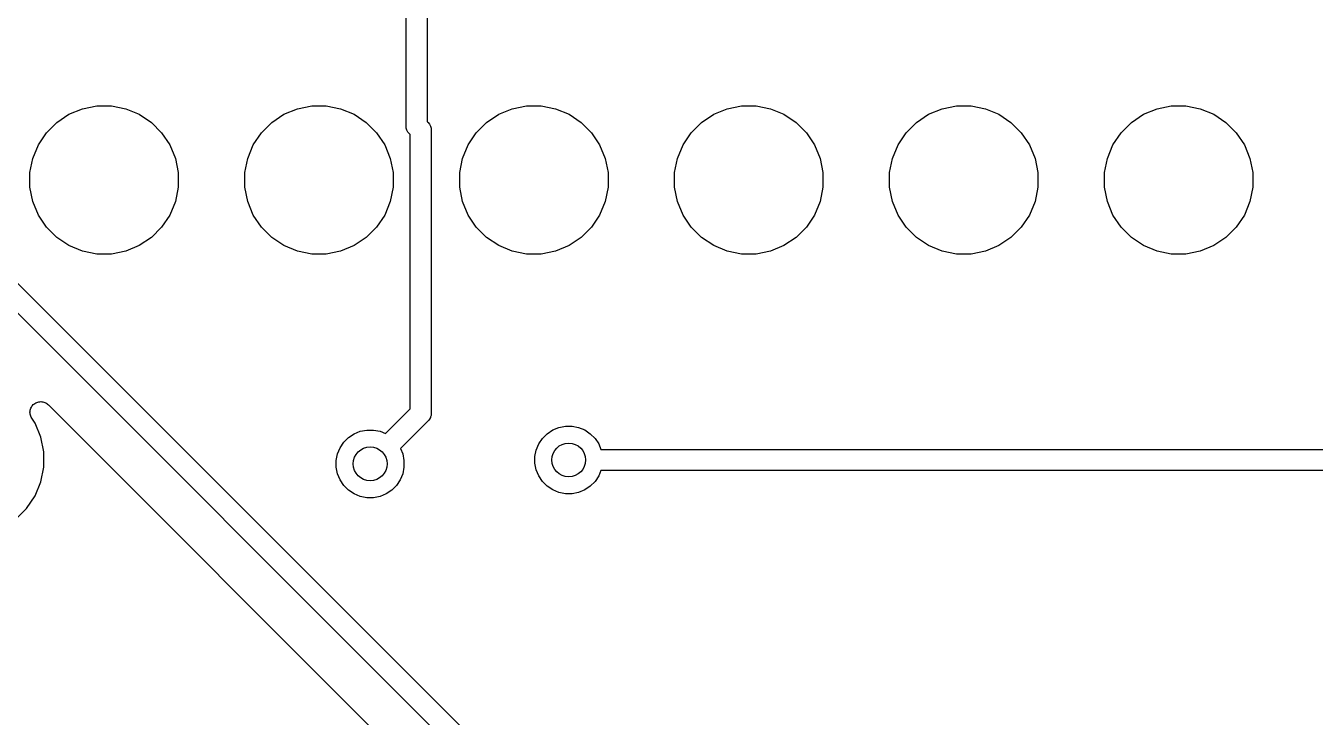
# Model space of a CAD drawing. Extents: x 1.13 to 10.46, y -5.5 to -3.29.
# Drawn here: x 1.781 to 2.381, y -4.886 to -4.564 of the extents above; entities that cross this region are included whole.
import ezdxf

# ---------------------------------------------------------------- set-up
doc = ezdxf.new("R2010")
doc.units = 0
doc.header["$MEASUREMENT"] = 0
doc.layers.add('BLACK', color=7, linetype='CONTINUOUS')

msp = doc.modelspace()

# ---------------------------------------------------------------- linework, layer by layer
at = {"layer": 'BLACK', "linetype": 'CONTINUOUS'}
for p, q in [((1.95787, -4.61094), (1.95787, -4.22476)), ((1.96772, -4.22656), (1.96772, -4.60914)), ((1.80726, -4.60305), (1.81392, -4.60172)), ((1.81392, -4.60172), (1.82072, -4.60172)), ((1.82072, -4.60172), (1.82739, -4.60305)), ((1.90726, -4.60305), (1.91392, -4.60172)), ((1.91392, -4.60172), (1.92072, -4.60172)), ((1.92072, -4.60172), (1.92739, -4.60305)), ((2.00726, -4.60305), (2.01392, -4.60172)), ((2.01392, -4.60172), (2.02072, -4.60172)), ((2.02072, -4.60172), (2.02739, -4.60305)), ((2.10726, -4.60305), (2.11392, -4.60172)), ((2.11392, -4.60172), (2.12072, -4.60172)), ((2.12072, -4.60172), (2.12739, -4.60305)), ((2.20726, -4.60305), (2.21392, -4.60172)), ((2.21392, -4.60172), (2.22072, -4.60172)), ((2.22072, -4.60172), (2.22739, -4.60305)), ((2.30726, -4.60305), (2.31392, -4.60172)), ((2.31392, -4.60172), (2.32072, -4.60172)), ((2.32072, -4.60172), (2.32739, -4.60305)), ((1.79533, -4.60942), (1.80098, -4.60565)), ((1.80098, -4.60565), (1.80726, -4.60305)), ((1.82739, -4.60305), (1.83366, -4.60565)), ((1.83366, -4.60565), (1.83932, -4.60942)), ((1.89533, -4.60942), (1.90098, -4.60565)), ((1.90098, -4.60565), (1.90726, -4.60305)), ((1.92739, -4.60305), (1.93366, -4.60565)), ((1.93366, -4.60565), (1.93932, -4.60942)), ((1.99533, -4.60942), (2.00098, -4.60565)), ((2.00098, -4.60565), (2.00726, -4.60305)), ((2.02739, -4.60305), (2.03366, -4.60565)), ((2.03366, -4.60565), (2.03932, -4.60942)), ((2.09533, -4.60942), (2.10098, -4.60565)), ((2.10098, -4.60565), (2.10726, -4.60305)), ((2.12739, -4.60305), (2.13366, -4.60565)), ((2.13366, -4.60565), (2.13932, -4.60942)), ((2.19533, -4.60942), (2.20098, -4.60565)), ((2.20098, -4.60565), (2.20726, -4.60305)), ((2.22739, -4.60305), (2.23366, -4.60565)), ((2.23366, -4.60565), (2.23932, -4.60942)), ((2.29533, -4.60942), (2.30098, -4.60565)), ((2.30098, -4.60565), (2.30726, -4.60305)), ((2.32739, -4.60305), (2.33366, -4.60565)), ((2.33366, -4.60565), (2.33932, -4.60942)), ((1.79052, -4.61423), (1.79533, -4.60942)), ((1.83932, -4.60942), (1.84412, -4.61423)), ((1.89052, -4.61423), (1.89533, -4.60942)), ((1.93932, -4.60942), (1.94412, -4.61423)), ((1.95785, -4.61118), (1.95787, -4.61094)), ((1.95795, -4.61215), (1.95785, -4.61118)), ((1.95823, -4.61307), (1.95795, -4.61215)), ((1.95868, -4.61393), (1.95823, -4.61307)), ((1.96772, -4.60914), (1.96793, -4.60935)), ((1.96793, -4.60935), (1.96811, -4.60951)), ((1.96811, -4.60951), (1.96873, -4.61026)), ((1.96873, -4.61026), (1.96919, -4.61111)), ((1.96919, -4.61111), (1.96947, -4.61204)), ((1.96947, -4.61204), (1.96954, -4.61276)), ((1.96954, -4.61276), (1.96954, -4.61276)), ((1.96954, -4.61276), (1.96956, -4.613)), ((1.96956, -4.613), (1.96954, -4.61325)), ((1.96954, -4.61325), (1.96954, -4.74458)), ((1.99052, -4.61423), (1.99533, -4.60942)), ((2.03932, -4.60942), (2.04412, -4.61423)), ((2.09052, -4.61423), (2.09533, -4.60942)), ((2.13932, -4.60942), (2.14412, -4.61423)), ((2.19052, -4.61423), (2.19533, -4.60942)), ((2.23932, -4.60942), (2.24412, -4.61423)), ((2.29052, -4.61423), (2.29533, -4.60942)), ((2.33932, -4.60942), (2.34412, -4.61423)), ((1.78675, -4.61988), (1.79052, -4.61423)), ((1.84412, -4.61423), (1.8479, -4.61988)), ((1.88675, -4.61988), (1.89052, -4.61423)), ((1.94412, -4.61423), (1.9479, -4.61988)), ((1.95914, -4.61449), (1.95868, -4.61393)), ((1.9593, -4.61468), (1.95914, -4.61449)), ((1.95949, -4.61483), (1.9593, -4.61468)), ((1.9597, -4.61504), (1.95949, -4.61483)), ((1.9597, -4.74278), (1.9597, -4.61504)), ((1.98675, -4.61988), (1.99052, -4.61423)), ((2.04412, -4.61423), (2.0479, -4.61988)), ((2.08675, -4.61988), (2.09052, -4.61423)), ((2.14412, -4.61423), (2.1479, -4.61988)), ((2.18675, -4.61988), (2.19052, -4.61423)), ((2.24412, -4.61423), (2.2479, -4.61988)), ((2.28675, -4.61988), (2.29052, -4.61423)), ((2.34412, -4.61423), (2.3479, -4.61988)), ((1.78415, -4.62616), (1.78675, -4.61988)), ((1.8479, -4.61988), (1.8505, -4.62616)), ((1.88415, -4.62616), (1.88675, -4.61988)), ((1.9479, -4.61988), (1.9505, -4.62616)), ((1.98415, -4.62616), (1.98675, -4.61988)), ((2.0479, -4.61988), (2.0505, -4.62616)), ((2.08415, -4.62616), (2.08675, -4.61988)), ((2.1479, -4.61988), (2.1505, -4.62616)), ((2.18415, -4.62616), (2.18675, -4.61988)), ((2.2479, -4.61988), (2.2505, -4.62616)), ((2.28415, -4.62616), (2.28675, -4.61988)), ((2.3479, -4.61988), (2.3505, -4.62616)), ((1.78282, -4.63282), (1.78415, -4.62616)), ((1.8505, -4.62616), (1.85182, -4.63282)), ((1.88282, -4.63282), (1.88415, -4.62616)), ((1.9505, -4.62616), (1.95182, -4.63282)), ((1.98282, -4.63282), (1.98415, -4.62616)), ((2.0505, -4.62616), (2.05182, -4.63282)), ((2.08282, -4.63282), (2.08415, -4.62616)), ((2.1505, -4.62616), (2.15182, -4.63282)), ((2.18282, -4.63282), (2.18415, -4.62616)), ((2.2505, -4.62616), (2.25182, -4.63282)), ((2.28282, -4.63282), (2.28415, -4.62616)), ((2.3505, -4.62616), (2.35182, -4.63282)), ((1.78282, -4.63962), (1.78282, -4.63282)), ((1.85182, -4.63282), (1.85182, -4.63962)), ((1.88282, -4.63962), (1.88282, -4.63282)), ((1.95182, -4.63282), (1.95182, -4.63962)), ((1.98282, -4.63962), (1.98282, -4.63282)), ((2.05182, -4.63282), (2.05182, -4.63962)), ((2.08282, -4.63962), (2.08282, -4.63282)), ((2.15182, -4.63282), (2.15182, -4.63962)), ((2.18282, -4.63962), (2.18282, -4.63282)), ((2.25182, -4.63282), (2.25182, -4.63962)), ((2.28282, -4.63962), (2.28282, -4.63282)), ((2.35182, -4.63282), (2.35182, -4.63962)), ((1.78415, -4.64628), (1.78282, -4.63962)), ((1.85182, -4.63962), (1.8505, -4.64628)), ((1.88415, -4.64628), (1.88282, -4.63962)), ((1.95182, -4.63962), (1.9505, -4.64628)), ((1.98415, -4.64628), (1.98282, -4.63962)), ((2.05182, -4.63962), (2.0505, -4.64628)), ((2.08415, -4.64628), (2.08282, -4.63962)), ((2.15182, -4.63962), (2.1505, -4.64628)), ((2.18415, -4.64628), (2.18282, -4.63962)), ((2.25182, -4.63962), (2.2505, -4.64628)), ((2.28415, -4.64628), (2.28282, -4.63962)), ((2.35182, -4.63962), (2.3505, -4.64628)), ((1.78675, -4.65256), (1.78415, -4.64628)), ((1.8505, -4.64628), (1.8479, -4.65256)), ((1.88675, -4.65256), (1.88415, -4.64628)), ((1.9505, -4.64628), (1.9479, -4.65256)), ((1.98675, -4.65256), (1.98415, -4.64628)), ((2.0505, -4.64628), (2.0479, -4.65256)), ((2.08675, -4.65256), (2.08415, -4.64628)), ((2.1505, -4.64628), (2.1479, -4.65256)), ((2.18675, -4.65256), (2.18415, -4.64628)), ((2.2505, -4.64628), (2.2479, -4.65256)), ((2.28675, -4.65256), (2.28415, -4.64628)), ((2.3505, -4.64628), (2.3479, -4.65256)), ((1.79052, -4.65821), (1.78675, -4.65256)), ((1.8479, -4.65256), (1.84412, -4.65821)), ((1.89052, -4.65821), (1.88675, -4.65256)), ((1.9479, -4.65256), (1.94412, -4.65821)), ((1.99052, -4.65821), (1.98675, -4.65256)), ((2.0479, -4.65256), (2.04412, -4.65821)), ((2.09052, -4.65821), (2.08675, -4.65256)), ((2.1479, -4.65256), (2.14412, -4.65821)), ((2.19052, -4.65821), (2.18675, -4.65256)), ((2.2479, -4.65256), (2.24412, -4.65821)), ((2.29052, -4.65821), (2.28675, -4.65256)), ((2.3479, -4.65256), (2.34412, -4.65821)), ((1.79533, -4.66302), (1.79052, -4.65821)), ((1.84412, -4.65821), (1.83932, -4.66302)), ((1.89533, -4.66302), (1.89052, -4.65821)), ((1.94412, -4.65821), (1.93932, -4.66302)), ((1.99533, -4.66302), (1.99052, -4.65821)), ((2.04412, -4.65821), (2.03932, -4.66302)), ((2.09533, -4.66302), (2.09052, -4.65821)), ((2.14412, -4.65821), (2.13932, -4.66302)), ((2.19533, -4.66302), (2.19052, -4.65821)), ((2.24412, -4.65821), (2.23932, -4.66302)), ((2.29533, -4.66302), (2.29052, -4.65821)), ((2.34412, -4.65821), (2.33932, -4.66302)), ((1.80098, -4.66679), (1.79533, -4.66302)), ((1.80726, -4.66939), (1.80098, -4.66679)), ((1.83366, -4.66679), (1.82739, -4.66939)), ((1.83932, -4.66302), (1.83366, -4.66679)), ((1.90098, -4.66679), (1.89533, -4.66302)), ((1.90726, -4.66939), (1.90098, -4.66679)), ((1.93366, -4.66679), (1.92739, -4.66939)), ((1.93932, -4.66302), (1.93366, -4.66679)), ((2.00098, -4.66679), (1.99533, -4.66302)), ((2.00726, -4.66939), (2.00098, -4.66679)), ((2.03366, -4.66679), (2.02739, -4.66939)), ((2.03932, -4.66302), (2.03366, -4.66679)), ((2.10098, -4.66679), (2.09533, -4.66302)), ((2.10726, -4.66939), (2.10098, -4.66679)), ((2.13366, -4.66679), (2.12739, -4.66939)), ((2.13932, -4.66302), (2.13366, -4.66679)), ((2.20098, -4.66679), (2.19533, -4.66302)), ((2.20726, -4.66939), (2.20098, -4.66679)), ((2.23366, -4.66679), (2.22739, -4.66939)), ((2.23932, -4.66302), (2.23366, -4.66679)), ((2.30098, -4.66679), (2.29533, -4.66302)), ((2.30726, -4.66939), (2.30098, -4.66679)), ((2.33366, -4.66679), (2.32739, -4.66939)), ((2.33932, -4.66302), (2.33366, -4.66679)), ((1.81392, -4.67072), (1.80726, -4.66939)), ((1.82072, -4.67072), (1.81392, -4.67072)), ((1.82739, -4.66939), (1.82072, -4.67072)), ((1.91392, -4.67072), (1.90726, -4.66939)), ((1.92072, -4.67072), (1.91392, -4.67072)), ((1.92739, -4.66939), (1.92072, -4.67072)), ((2.01392, -4.67072), (2.00726, -4.66939)), ((2.02072, -4.67072), (2.01392, -4.67072)), ((2.02739, -4.66939), (2.02072, -4.67072)), ((2.11392, -4.67072), (2.10726, -4.66939)), ((2.12072, -4.67072), (2.11392, -4.67072)), ((2.12739, -4.66939), (2.12072, -4.67072)), ((2.21392, -4.67072), (2.20726, -4.66939)), ((2.22072, -4.67072), (2.21392, -4.67072)), ((2.22739, -4.66939), (2.22072, -4.67072)), ((2.31392, -4.67072), (2.30726, -4.66939)), ((2.32072, -4.67072), (2.31392, -4.67072)), ((2.32739, -4.66939), (2.32072, -4.67072)), ((1.76954, -4.67675), (2.08284, -4.99005)), ((2.07461, -4.99574), (1.76131, -4.68244)), ((1.78554, -4.73994), (1.78597, -4.73971)), ((1.78597, -4.73971), (1.78645, -4.73957)), ((1.78597, -4.73971), (1.78597, -4.73971)), ((1.78597, -4.73971), (1.78597, -4.73971)), ((1.78645, -4.73957), (1.7869, -4.73943)), ((1.7869, -4.73943), (1.78742, -4.73939)), ((1.7869, -4.73943), (1.7869, -4.73943)), ((1.7869, -4.73943), (1.7869, -4.73943)), ((1.78742, -4.73939), (1.78787, -4.73934)), ((1.78787, -4.73934), (1.78787, -4.73934)), ((1.78787, -4.73934), (1.78788, -4.73934)), ((1.78788, -4.73934), (1.78837, -4.73939)), ((1.78837, -4.73939), (1.78884, -4.73944)), ((1.78884, -4.73944), (1.78884, -4.73944)), ((1.78884, -4.73944), (1.78885, -4.73944)), ((1.78885, -4.73944), (1.78933, -4.73959)), ((1.78933, -4.73959), (1.78978, -4.73973)), ((1.78978, -4.73973), (1.78978, -4.73973)), ((1.78978, -4.73973), (1.78978, -4.73973)), ((1.78978, -4.73973), (1.79021, -4.73996)), ((1.78285, -4.74429), (1.78291, -4.7438)), ((1.7829, -4.74478), (1.78285, -4.74429)), ((1.78285, -4.74429), (1.78285, -4.74429)), ((1.78285, -4.74429), (1.78285, -4.74429)), ((1.78294, -4.74526), (1.7829, -4.74478)), ((1.78291, -4.7438), (1.78296, -4.74332)), ((1.78307, -4.74572), (1.78294, -4.74526)), ((1.78294, -4.74526), (1.78294, -4.74526)), ((1.78294, -4.74526), (1.78294, -4.74526)), ((1.78296, -4.74332), (1.78312, -4.74282)), ((1.78296, -4.74332), (1.78296, -4.74332)), ((1.78296, -4.74332), (1.78296, -4.74332)), ((1.78321, -4.7462), (1.78307, -4.74572)), ((1.78312, -4.74282), (1.78325, -4.74239)), ((1.78325, -4.74238), (1.7835, -4.74194)), ((1.78325, -4.74239), (1.78325, -4.74238)), ((1.78325, -4.74239), (1.78325, -4.74239)), ((1.7835, -4.74194), (1.78372, -4.74153)), ((1.78372, -4.74153), (1.78402, -4.74117)), ((1.78372, -4.74153), (1.78372, -4.74153)), ((1.78372, -4.74153), (1.78372, -4.74153)), ((1.78402, -4.74117), (1.78434, -4.74078)), ((1.78434, -4.74078), (1.78435, -4.74078)), ((1.78435, -4.74078), (1.78471, -4.74049)), ((1.78435, -4.74078), (1.78435, -4.74078)), ((1.78471, -4.74049), (1.7851, -4.74017)), ((1.7851, -4.74017), (1.7851, -4.74017)), ((1.7851, -4.74017), (1.78511, -4.74017)), ((1.78511, -4.74017), (1.78554, -4.73994)), ((1.79021, -4.73996), (1.79064, -4.74019)), ((1.79064, -4.74019), (1.79064, -4.74019)), ((1.79064, -4.74019), (1.79064, -4.74019)), ((1.79064, -4.74019), (1.791, -4.74049)), ((1.791, -4.74049), (1.79139, -4.74081)), ((1.79139, -4.74081), (2.03668, -4.9861)), ((1.95357, -4.74891), (1.9597, -4.74278)), ((1.96947, -4.74579), (1.96925, -4.74651)), ((1.96954, -4.74506), (1.96947, -4.74579)), ((1.96954, -4.74458), (1.96956, -4.74482)), ((1.96956, -4.74482), (1.96954, -4.74506)), ((1.96954, -4.74506), (1.96954, -4.74506)), ((1.78344, -4.74663), (1.78321, -4.7462)), ((1.78321, -4.7462), (1.78321, -4.7462)), ((1.78321, -4.7462), (1.78321, -4.7462)), ((1.78366, -4.74706), (1.78344, -4.74663)), ((1.78366, -4.74707), (1.78366, -4.74706)), ((1.7837, -4.74712), (1.78366, -4.74707)), ((1.78366, -4.74707), (1.78366, -4.74707)), ((1.78366, -4.74707), (1.78366, -4.74707)), ((1.78521, -4.74938), (1.7837, -4.74712)), ((1.7879, -4.75589), (1.78521, -4.74938)), ((1.94826, -4.75422), (1.95357, -4.74891)), ((1.95357, -4.74891), (1.95357, -4.74891)), ((1.96793, -4.74847), (1.96053, -4.75587)), ((1.96811, -4.74832), (1.96793, -4.74847)), ((1.96827, -4.74813), (1.96811, -4.74832)), ((1.96873, -4.74757), (1.96827, -4.74813)), ((1.96827, -4.74813), (1.96827, -4.74813)), ((1.96919, -4.74672), (1.96873, -4.74757)), ((1.96925, -4.74651), (1.96919, -4.74672)), ((2.02607, -4.75256), (2.02893, -4.75137)), ((2.02893, -4.75137), (2.03198, -4.75077)), ((2.03198, -4.75077), (2.03508, -4.75077)), ((2.03508, -4.75077), (2.03812, -4.75137)), ((2.03812, -4.75137), (2.04099, -4.75256)), ((1.78928, -4.76279), (1.7879, -4.75589)), ((1.9289, -4.75827), (1.93109, -4.75608)), ((1.93109, -4.75608), (1.93367, -4.75436)), ((1.93367, -4.75436), (1.93653, -4.75317)), ((1.93653, -4.75317), (1.93958, -4.75257)), ((1.93958, -4.75257), (1.94268, -4.75257)), ((1.94268, -4.75257), (1.94572, -4.75317)), ((1.94572, -4.75317), (1.94826, -4.75422)), ((1.96053, -4.75587), (1.95522, -4.76118)), ((1.96053, -4.75587), (1.96053, -4.75587)), ((2.01957, -4.75905), (2.0213, -4.75647)), ((2.0213, -4.75647), (2.02349, -4.75428)), ((2.02349, -4.75428), (2.02607, -4.75256)), ((2.04099, -4.75256), (2.04357, -4.75428)), ((2.04357, -4.75428), (2.04576, -4.75647)), ((2.04576, -4.75647), (2.04748, -4.75905)), ((1.78928, -4.76983), (1.78928, -4.76279)), ((1.92538, -4.76676), (1.92598, -4.76372)), ((1.92598, -4.76372), (1.92717, -4.76085)), ((1.92717, -4.76085), (1.9289, -4.75827)), ((1.95522, -4.76118), (1.95627, -4.76372)), ((1.95627, -4.76372), (1.95688, -4.76676)), ((2.01778, -4.76496), (2.01838, -4.76192)), ((2.01838, -4.76192), (2.01957, -4.75905)), ((2.04748, -4.75905), (2.04853, -4.76159)), ((2.04853, -4.76159), (2.45065, -4.76159)), ((1.7879, -4.77674), (1.78928, -4.76983)), ((1.92538, -4.76986), (1.92538, -4.76676)), ((1.95688, -4.76676), (1.95688, -4.76986)), ((2.01778, -4.76806), (2.01778, -4.76496)), ((2.01838, -4.77111), (2.01778, -4.76806)), ((1.92598, -4.77291), (1.92538, -4.76986)), ((1.92717, -4.77577), (1.92598, -4.77291)), ((1.9289, -4.77835), (1.92717, -4.77577)), ((1.95508, -4.77577), (1.95336, -4.77835)), ((1.95627, -4.77291), (1.95508, -4.77577)), ((1.95688, -4.76986), (1.95627, -4.77291)), ((2.01957, -4.77397), (2.01838, -4.77111)), ((2.0213, -4.77655), (2.01957, -4.77397)), ((2.04748, -4.77397), (2.04576, -4.77655)), ((2.04853, -4.77143), (2.04748, -4.77397)), ((2.45133, -4.77143), (2.04853, -4.77143)), ((1.78521, -4.78325), (1.7879, -4.77674)), ((1.93109, -4.78055), (1.9289, -4.77835)), ((1.93367, -4.78227), (1.93109, -4.78055)), ((1.95117, -4.78055), (1.94859, -4.78227)), ((1.95336, -4.77835), (1.95117, -4.78055)), ((2.02349, -4.77875), (2.0213, -4.77655)), ((2.02607, -4.78047), (2.02349, -4.77875)), ((2.02893, -4.78166), (2.02607, -4.78047)), ((2.03198, -4.78226), (2.02893, -4.78166)), ((2.03812, -4.78166), (2.03508, -4.78226)), ((2.04099, -4.78047), (2.03812, -4.78166)), ((2.04357, -4.77875), (2.04099, -4.78047)), ((2.04576, -4.77655), (2.04357, -4.77875)), ((1.78129, -4.7891), (1.78521, -4.78325)), ((1.93653, -4.78346), (1.93367, -4.78227)), ((1.93958, -4.78406), (1.93653, -4.78346)), ((1.94268, -4.78406), (1.93958, -4.78406)), ((1.94572, -4.78346), (1.94268, -4.78406)), ((1.94859, -4.78227), (1.94572, -4.78346)), ((2.03508, -4.78226), (2.03198, -4.78226)), ((1.77632, -4.79408), (1.78129, -4.7891))]:
    msp.add_line(p, q, dxfattribs=at)
at = {"layer": 'BLACK'}
for centre in [(1.94113, -4.76831), (2.03353, -4.76651)]:
    msp.add_circle(centre, 0.00787, dxfattribs=at)

doc.saveas('drawing.dxf')
